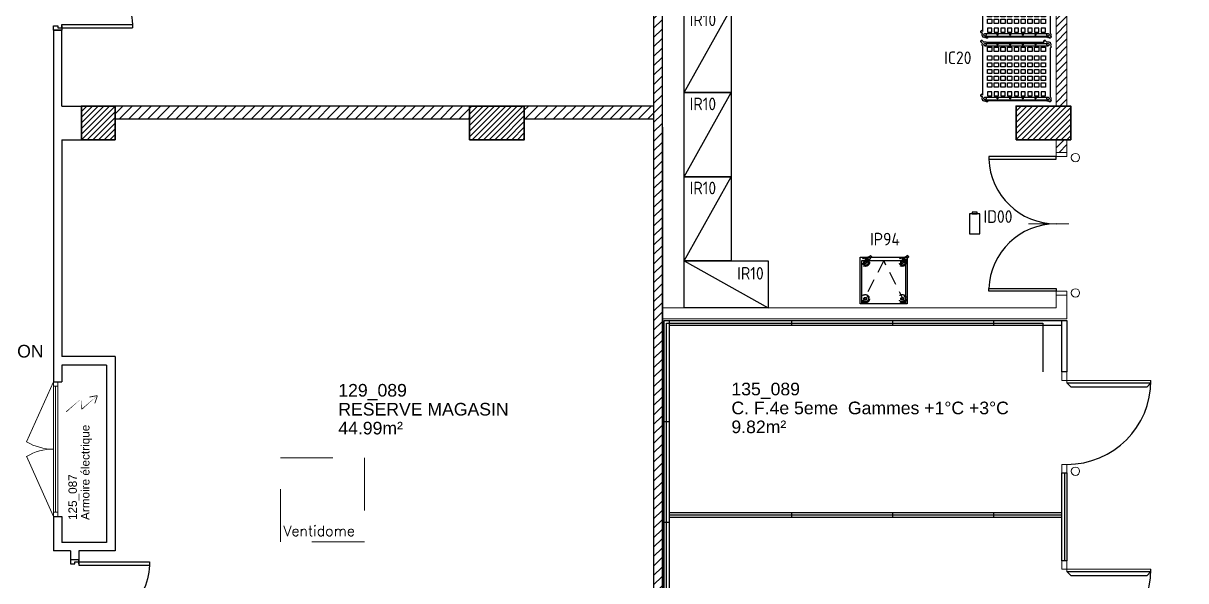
# Model space of a CAD drawing. Header units: metres. Extents: x -8 to 247, y -4 to 148.
# Drawn here: x 124.46 to 138.28, y 87.1 to 93.73 of the extents above; entities that cross this region are included whole.
import ezdxf
from ezdxf.enums import TextEntityAlignment as Align

# ---------------------------------------------------------------- set-up
doc = ezdxf.new("R2010")
doc.units = ezdxf.units.M
doc.header["$LTSCALE"] = 5
for name, pattern in [('CACHE', [9.525, 6.35, -3.175]), ('CACHÉ', [0.25, 0.125, -0.125]), ('CONTINU', [0]), ('FANTÔME', [2.5, 1.25, -0.25, 0.25, -0.25, 0.25, -0.25])]:
    doc.linetypes.add(name, pattern=pattern)
doc.layers.get('0').update_dxf_attribs({"lineweight": 0})
for name, color, linetype, lineweight in [('-REP-MATERIEL', 7, 'Continuous', 0), ('006 porte à batteuse', 7, 'Continuous', 0), ('008 skydôme', 4, 'Continuous', 0), ('00_tx_rep_local', 7, 'Continuous', 5), ('_AC2R-PRO-MACONNERIE-130 mm', 7, 'Continuous', 18), ('A_MURS_STRU', 7, 'Continuous', 35), ('RDC', 7, 'Continuous', 0)]:
    doc.layers.add(name, color=color, linetype=linetype, lineweight=lineweight)
for name, color, linetype in [('001 tx _rep_local', 7, 'Continuous'), ('A_AGENC', 192, 'Continuous'), ('A_Etiqu_Gaine', 7, 'Continuous'), ('A_Etiqu_Gaine_ancien', 7, 'Continuous'), ('A_Etiqu_Gaine_code', 7, 'Continuous'), ('A_Etiqu_Local', 7, 'Continuous'), ('A_HACH_CLOIS', 7, 'CONTINU'), ('A_MUR_CLOI', 7, 'Continuous'), ('A_PORT', 7, 'Continuous')]:
    doc.layers.add(name, color=color, linetype=linetype)
doc.styles.add('Attribut', font='arial.ttf')
doc.styles.add('MATERIEL', font='isocp.shx', dxfattribs={"height": 15})
doc.styles.add('ROMANS', font='ROMANS')
doc.linetypes.add('ISOLATION', pattern='A,0.0001,-0.1,[134,ltypeshp.shx,S=0.1,R=0,X=-0.1,Y=0],-0.2,[134,ltypeshp.shx,S=0.1,R=180,X=0.1,Y=0],-0.1', length=0.4001)

# ---------------------------------------------------------------- blocks, each defined once
blk = doc.blocks.new('A_Etiqu_Local')
at = {"style": 'Attribut', "flags": 1}
for tag, p in [('CODE_HOPITAL', (-0.446, 1.632)), ('CODE_SITE', (-0.446, 1.407)), ('CODE_BATIMENT', (-0.446, 1.182)), ('CODE_SECTEUR', (-0.446, 0.957)), ('CODE_ETAGE', (-0.446, 0.732)), ('NOM_NORMALISE', (-0.446, -0.843)), ('SECTEUR_ACTIVITE', (-0.446, -1.068)), ('SOUS_SECTEUR_ACTIVITE', (-0.446, -1.293)), ('VOLUME', (-0.446, -1.518)), ('SERVICE', (-0.446, -1.743)), ('CODE_UG', (-0.446, -1.968)), ('CODE_UA', (-0.446, -2.193)), ('CODE_POLE', (-0.446, -2.418)), ('OCCUPANT_EXTERNE', (-0.446, -2.643)), ('DISPONIBILITE', (-0.446, -2.868)), ('ACCES_HANDICAPES', (-0.446, -3.093)), ('NATURE_SOL', (-0.446, -3.318)), ('RISQUE_LABORATOIRE', (-0.446, -3.543)), ('AMIANTE', (-0.446, -3.768))]:
    blk.add_attdef(tag, p, '', height=0.15, dxfattribs=at)
at = {"layer": 'A_Etiqu_Local', "style": 'Attribut'}
for tag, p in [('CODE_PIECE', (-0.446, 0.282)), ('NOM_USAGE', (-0.446, 0.057)), ('SURFACE', (-0.446, -0.168))]:
    blk.add_attdef(tag, p, '', height=0.15, dxfattribs=at)
blk = doc.blocks.new('A_Etiqu_Gaine')
at = {"style": 'Attribut', "flags": 1}
for tag, p in [('CODE_HOPITAL', (-0.432, 0.865)), ('CODE_SITE', (-0.432, 0.715)), ('CODE_BATIMENT', (-0.432, 0.565)), ('CODE_SECTEUR', (-0.432, 0.415)), ('CODE_ETAGE', (-0.432, 0.265)), ('NOM_NORMALISE', (-0.432, -0.335)), ('SECTEUR_ACTIVITE', (-0.432, -0.485)), ('SOUS_SECTEUR_ACTIVITE', (-0.432, -0.635)), ('SURFACE', (-0.432, -0.785)), ('CODE_UG', (-0.432, -0.935)), ('CODE_POLE', (-0.432, -1.085)), ('AMIANTE', (-0.432, -1.235))]:
    blk.add_attdef(tag, p, '', height=0.1, dxfattribs=at)
at = {"layer": 'A_Etiqu_Gaine', "style": 'Attribut'}
blk.add_attdef('NOM_USAGE', (-0.432, -0.185), '', height=0.1, dxfattribs=at)
at = {"layer": 'A_Etiqu_Gaine_ancien', "style": 'Attribut'}
blk.add_attdef('CODE_PIECE_ANCIEN', (-0.432, 0.115), '', height=0.1, dxfattribs=at)
at = {"layer": 'A_Etiqu_Gaine_code', "style": 'Attribut'}
blk.add_attdef('CODE_PIECE', (-0.432, -0.035), '', height=0.1, dxfattribs=at)
blk = doc.blocks.new('Porte 160')
at = {"layer": 'A_MUR_CLOI', "color": 7}
for p, q in [((0.1, 1.69), (0.94, 1.69)), ((0.1, 0.04), (0.94, 0.04))]:
    blk.add_line(p, q, dxfattribs=at)
for points in [[(0.1, 1.665), (0.1, 1.715), (0, 1.715), (0, 1.665), (0.05, 1.665), (0.05, 1.69), (0.1, 1.69), (0.1, 1.65), (0.94, 1.65)], [(0.1, 0.065), (0.1, 0.015), (0, 0.015), (0, 0.065), (0.05, 0.065), (0.05, 0.04), (0.1, 0.04), (0.1, 0.08), (0.94, 0.08)]]:
    blk.add_lwpolyline(points, dxfattribs=at)
for centre, start, end in [((0.113, 1.692), 269.121, 359.8467), ((0.113, 0.038), 0.1533, 90.879)]:
    blk.add_arc(centre, 0.827, start, end, dxfattribs=at)
blk = doc.blocks.new('A$C59EC7A14')
blk.add_lwpolyline([(0, 0.56), (1, 0.56), (1, 0), (0, 0), (0, 0.56), (1, 0)])
blk = doc.blocks.new('CHARIOT-ROLL-70X80')
for p, q in [((0, 1.5), (-75, 1.5)), ((0, -1.5), (-75, -1.5)), ((4.5, -4.8), (4.8, -4.5)), ((0, -62.5), (-75, -62.5)), ((0, -65.5), (-75, -65.5)), ((-70.5, -68.8), (-70.2, -68.5)), ((4.5, -68.8), (4.8, -68.5))]:
    blk.add_line(p, q)
at = {"flags": 128}
blk.add_lwpolyline([(-70.4, -67), (-70.2, -67.2, -0.414214), (-70.2, -68.5), (-70.5, -68.8, -0.414214), (-71.8, -68.8), (-73.5, -67.1, -0.254678), (-76.8, -67), (-77.5, -67), (-77.5, -66.4, -0.318014), (-78.1, -62.5), (-79.1, -61.5), (-77.5, -59.9), (-77.5, -2.4, -0.318014), (-78.1, 1.5), (-79.1, 2.5), (-77.5, 4.1), (-76.5, 3.1, -0.254678), (-73.2, 3), (-3.6, 3), (-2.5, 4.1), (-1.5, 3.1, -0.254678), (1.8, 3), (2.5, 3), (2.5, 2.4, -0.318014), (3.1, -1.5), (4.8, -3.2, -0.414214), (4.8, -4.5), (4.5, -4.8, -0.414214), (3.2, -4.8), (2.5, -4.1), (2.5, -61.6, -0.318014), (3.1, -65.5), (4.8, -67.2, -0.414214), (4.8, -68.5), (4.5, -68.8, -0.414214), (3.2, -68.8), (1.5, -67.1, -0.254678), (-1.8, -67)], format="xyb", close=True, dxfattribs=at)
for points in [[(-76.5, 3.1), (-77.5, 4.1), (-79.1, 2.5), (-78.1, 1.5)], [(-1.5, 3.1), (-2.5, 4.1), (-3.6, 3)], [(3.2, -4.8), (2.5, -4.1)], [(4.8, -3.2), (3.1, -1.5)], [(-77.5, -59.9), (-79.1, -61.5), (-78.1, -62.5)], [(-71.8, -68.8), (-73.5, -67.1)], [(-70.2, -67.2), (-70.4, -67)], [(3.2, -68.8), (1.5, -67.1)], [(4.8, -67.2), (3.1, -65.5)]]:
    blk.add_lwpolyline(points)
for points in [[(-67, -3), (-72, -3), (-72, -8), (-67, -8)], [(-67, -18.5), (-72, -18.5), (-72, -13.5), (-67, -13.5)], [(-59, -3), (-64, -3), (-64, -8), (-59, -8)], [(-59, -18.5), (-64, -18.5), (-64, -13.5), (-59, -13.5)], [(-51, -3), (-56, -3), (-56, -8), (-51, -8)], [(-51, -18.5), (-56, -18.5), (-56, -13.5), (-51, -13.5)], [(-43, -3), (-48, -3), (-48, -8), (-43, -8)], [(-43, -18.5), (-48, -18.5), (-48, -13.5), (-43, -13.5)], [(-35, -3), (-40, -3), (-40, -8), (-35, -8)], [(-35, -18.5), (-40, -18.5), (-40, -13.5), (-35, -13.5)], [(-27, -3), (-32, -3), (-32, -8), (-27, -8)], [(-27, -18.5), (-32, -18.5), (-32, -13.5), (-27, -13.5)], [(-19, -3), (-24, -3), (-24, -8), (-19, -8)], [(-19, -18.5), (-24, -18.5), (-24, -13.5), (-19, -13.5)], [(-11, -3), (-16, -3), (-16, -8), (-11, -8)], [(-11, -18.5), (-16, -18.5), (-16, -13.5), (-11, -13.5)], [(-3, -3), (-8, -3), (-8, -8), (-3, -8)], [(-3, -18.5), (-8, -18.5), (-8, -13.5), (-3, -13.5)], [(-67, -26.5), (-72, -26.5), (-72, -21.5), (-67, -21.5)], [(-59, -26.5), (-64, -26.5), (-64, -21.5), (-59, -21.5)], [(-51, -26.5), (-56, -26.5), (-56, -21.5), (-51, -21.5)], [(-43, -26.5), (-48, -26.5), (-48, -21.5), (-43, -21.5)], [(-35, -26.5), (-40, -26.5), (-40, -21.5), (-35, -21.5)], [(-27, -26.5), (-32, -26.5), (-32, -21.5), (-27, -21.5)], [(-19, -26.5), (-24, -26.5), (-24, -21.5), (-19, -21.5)], [(-11, -26.5), (-16, -26.5), (-16, -21.5), (-11, -21.5)], [(-3, -26.5), (-8, -26.5), (-8, -21.5), (-3, -21.5)], [(-67, -34.5), (-72, -34.5), (-72, -29.5), (-67, -29.5)], [(-67, -42.5), (-72, -42.5), (-72, -37.5), (-67, -37.5)], [(-59, -34.5), (-64, -34.5), (-64, -29.5), (-59, -29.5)], [(-59, -42.5), (-64, -42.5), (-64, -37.5), (-59, -37.5)], [(-51, -34.5), (-56, -34.5), (-56, -29.5), (-51, -29.5)], [(-51, -42.5), (-56, -42.5), (-56, -37.5), (-51, -37.5)], [(-43, -34.5), (-48, -34.5), (-48, -29.5), (-43, -29.5)], [(-43, -42.5), (-48, -42.5), (-48, -37.5), (-43, -37.5)], [(-35, -34.5), (-40, -34.5), (-40, -29.5), (-35, -29.5)], [(-35, -42.5), (-40, -42.5), (-40, -37.5), (-35, -37.5)], [(-27, -34.5), (-32, -34.5), (-32, -29.5), (-27, -29.5)], [(-27, -42.5), (-32, -42.5), (-32, -37.5), (-27, -37.5)], [(-19, -34.5), (-24, -34.5), (-24, -29.5), (-19, -29.5)], [(-19, -42.5), (-24, -42.5), (-24, -37.5), (-19, -37.5)], [(-11, -34.5), (-16, -34.5), (-16, -29.5), (-11, -29.5)], [(-11, -42.5), (-16, -42.5), (-16, -37.5), (-11, -37.5)], [(-3, -34.5), (-8, -34.5), (-8, -29.5), (-3, -29.5)], [(-3, -42.5), (-8, -42.5), (-8, -37.5), (-3, -37.5)], [(-67, -50.5), (-72, -50.5), (-72, -45.5), (-67, -45.5)], [(-59, -50.5), (-64, -50.5), (-64, -45.5), (-59, -45.5)], [(-51, -50.5), (-56, -50.5), (-56, -45.5), (-51, -45.5)], [(-43, -50.5), (-48, -50.5), (-48, -45.5), (-43, -45.5)], [(-35, -50.5), (-40, -50.5), (-40, -45.5), (-35, -45.5)], [(-27, -50.5), (-32, -50.5), (-32, -45.5), (-27, -45.5)], [(-19, -50.5), (-24, -50.5), (-24, -45.5), (-19, -45.5)], [(-11, -50.5), (-16, -50.5), (-16, -45.5), (-11, -45.5)], [(-3, -50.5), (-8, -50.5), (-8, -45.5), (-3, -45.5)], [(-67, -61), (-72, -61), (-72, -56), (-67, -56)], [(-59, -61), (-64, -61), (-64, -56), (-59, -56)], [(-51, -61), (-56, -61), (-56, -56), (-51, -56)], [(-43, -61), (-48, -61), (-48, -56), (-43, -56)], [(-35, -61), (-40, -61), (-40, -56), (-35, -56)], [(-27, -61), (-32, -61), (-32, -56), (-27, -56)], [(-19, -61), (-24, -61), (-24, -56), (-19, -56)], [(-11, -61), (-16, -61), (-16, -56), (-11, -56)], [(-3, -61), (-8, -61), (-8, -56), (-3, -56)]]:
    blk.add_lwpolyline(points, close=True, dxfattribs=at)
for centre, radius in [((-75, 0), 1.5), ((-60, 0), 0.5), ((-45, 0), 0.5), ((-30, 0), 0.5), ((-15, 0), 0.5), ((0, 0), 1.5), ((-75, -64), 1.5), ((-60, -64), 0.5), ((-45, -64), 0.5), ((-30, -64), 0.5), ((-15, -64), 0.5), ((0, -64), 1.5)]:
    blk.add_circle(centre, radius)
for centre, start, end in [((3.8, -4.1), 225, 315), ((4.1, -3.8), 315, 45), ((-71.2, -68.1), 225, 315), ((-70.9, -67.8), 315, 45), ((3.8, -68.1), 225, 315), ((4.1, -67.8), 315, 45)]:
    blk.add_arc(centre, 0.9, start, end)
blk = doc.blocks.new('DESTRUCTEUR-INSECTES')
for points in [[(0, 0), (0, -12), (24, -12), (24, 0), (0, 0)], [(24, -3), (24, -9), (26, -9), (26, -3), (24, -3)]]:
    blk.add_lwpolyline(points)
blk = doc.blocks.new('CHARIOT-PUPITRE-55X56')
for p, q in [((-48.2, -4.8), (-50.7, -4.8)), ((-50.7, -4.8), (-50.7, -7.3)), ((-50.7, -7.3), (-48.2, -7.3)), ((-48.2, -7.3), (-48.2, -4.8)), ((-7, -7.4), (-7, -4.9)), ((-7, -4.9), (-4.5, -4.9)), ((-4.5, -7.4), (-7, -7.4)), ((-4.4, -7.4), (-6.9, -7.3)), ((-5.1, -9.3), (-5.1, -7.5)), ((-4.5, -4.9), (-4.5, -7.4)), ((-50.7, -48.7), (-48.2, -48.7)), ((-50.7, -51.2), (-50.7, -48.7)), ((-48.2, -51.2), (-50.7, -51.2)), ((-48.2, -48.7), (-48.2, -51.2)), ((-7, -51.3), (-7, -48.8)), ((-7, -48.8), (-4.5, -48.8)), ((-4.5, -51.3), (-7, -51.3)), ((-4.4, -51.3), (-6.9, -51.2)), ((-5.1, -53.2), (-5.1, -51.3)), ((-4.5, -48.8), (-4.5, -51.3))]:
    blk.add_line(p, q)
at = {"linetype": 'FANTÔME'}
for p, q in [((-6.7, -3.2), (-8.5, -4.9)), ((-8.5, -4.9), (0.3, -13.8)), ((2.1, -12.1), (-6.7, -3.2)), ((0.3, -13.8), (-3.2, -10.3)), ((-1.6, -7.3), (-2.2, -6.6)), ((-0.9, -8.1), (-1.6, -7.3)), ((-1.5, -8.5), (2.1, -12.1)), ((2.1, -12.1), (0.3, -13.8)), ((0.3, -13.8), (2.1, -12.1)), ((-6.7, -47.1), (-8.5, -48.8)), ((-8.5, -48.8), (0.3, -57.7)), ((2.1, -56), (-6.7, -47.1)), ((0.3, -57.7), (-3.2, -54.2)), ((-1.6, -51.2), (-2.2, -50.5)), ((-0.9, -52), (-1.6, -51.2)), ((-1.5, -52.3), (2.1, -56)), ((2.1, -56), (0.3, -57.7)), ((0.3, -57.7), (2.1, -56))]:
    blk.add_line(p, q, dxfattribs=at)
for points in [[(-55.5, -56), (-55.5, 0), (0, 0), (0, -56)], [(-55.5, -54), (-55.5, -2), (-4, -2), (-4, -54)]]:
    blk.add_lwpolyline(points, close=True)
at = {"linetype": 'CACHE', "ltscale": 0.5}
blk.add_lwpolyline([(-55.5, -54), (-4, -28), (-55.5, -2)], dxfattribs=at)
at = {"linetype": 'FANTÔME'}
for points in [[(-49.5, -4.8, 1), (-49.5, -7.4, 1)], [(-5.1, -6.9, -1), (-6.9, -5.1, -1)], [(-3.6, -10.7), (-3.9, -10.4, -0.013109), (-4.4, -10), (-5.1, -9.4, 1.025811)], [(-1, -8.1), (-1.2, -7.8, 0.013109), (-1.7, -7.3), (-2.2, -6.6, -1.025811)], [(-49.5, -51.2, -1), (-49.5, -48.6, -1)], [(-5.1, -50.8, -1), (-6.9, -48.9, -1)], [(-3.6, -54.6), (-3.9, -54.3, -0.013109), (-4.4, -53.9), (-5.1, -53.3, 1.025811)], [(-1, -51.9), (-1.2, -51.6, 0.013109), (-1.7, -51.1), (-2.2, -50.5, -1.025811)]]:
    blk.add_lwpolyline(points, format="xyb", close=True, dxfattribs=at)
for centre, radius in [((-49.5, -6), 5), ((-49.5, -6), 3.75), ((-49.5, -6), 1.65), ((-49.5, -6.1), 1.33), ((-5.9, -6.1), 5), ((-5.9, -6.1), 3.75), ((-5.9, -6.1), 1.65), ((-6, -6), 1.33), ((-49.5, -50), 5), ((-49.5, -50), 3.75), ((-49.5, -50), 1.65), ((-49.5, -49.9), 1.33), ((-5.9, -49.9), 5), ((-5.9, -49.9), 3.75), ((-5.9, -49.9), 1.65), ((-6, -49.9), 1.33)]:
    blk.add_circle(centre, radius, dxfattribs=at)
for centre, radius, start, end in [((4.5, -0.8), 12.9, 205.444, 244.0568), ((-4.4, -10.1), 0.971, 136.4352, 320.5554), ((-11, -16.1), 12.9, 25.0434, 63.6562), ((-5.9, -6.1), 5, 302.87, 314.55), ((-5.9, -6.1), 5, 314.55, 331.8607), ((-1.6, -7.3), 0.971, 308.5448, 132.665), ((4.5, -44.7), 12.9, 205.444, 244.0568), ((-4.4, -54), 0.971, 136.4352, 320.5554), ((-11, -60), 12.9, 25.0434, 63.6562), ((-5.9, -50), 5, 302.87, 314.55), ((-5.9, -50), 5, 314.55, 331.8607), ((-1.6, -51.2), 0.971, 308.5448, 132.665)]:
    blk.add_arc(centre, radius, start, end, dxfattribs=at)

msp = doc.modelspace()

# ---------------------------------------------------------------- hatches: boundary and pattern name
at = {"layer": '_AC2R-PRO-MACONNERIE-130 mm'}
h = msp.add_hatch(dxfattribs=at)
h.set_pattern_fill('ANSI31', color=8, scale=0.02, style=0)
h.set_pattern_definition([(45, (-118.550106, -211.35183), (-0.044901281, 0.044901281), [])])
h.paths.add_polyline_path([(136.741, 92.749), (136.871, 92.749), (136.871, 94.209), (137.021, 94.209), (137.021, 94.339), (136.871, 94.339), (136.871, 99.949), (136.741, 99.949)])
h.paths.add_polyline_path([(136.871, 92.349), (136.741, 92.349), (136.741, 92.199), (136.871, 92.199)])
at = {"layer": 'A_HACH_CLOIS'}
h = msp.add_hatch(dxfattribs=at)
h.set_pattern_fill('ANSI31', color=8, scale=0.025, style=0)
h.paths.add_polyline_path([(131.955, 99.949), (132.055, 99.949), (132.055, 83.044), (131.955, 83.044)])
h = msp.add_hatch(dxfattribs=at)
h.set_pattern_fill('ANSI31', color=8, scale=0.025, style=0)
h.paths.add_polyline_path([(125.548, 92.749), (129.766, 92.749), (129.766, 92.599), (125.548, 92.599)])
h.paths.add_polyline_path([(130.416, 92.598), (131.955, 92.598), (131.955, 92.749), (130.416, 92.749)])
at = {"layer": 'A_MUR_CLOI'}
h = msp.add_hatch(dxfattribs=at)
h.set_pattern_fill('ANSI31', color=8, scale=0.015, style=0)
h.paths.add_polyline_path([(178.316, 113.499), (178.316, 113.999), (178.666, 113.999), (178.666, 113.499)])
h.paths.add_polyline_path([(174.316, 113.499), (174.316, 113.999), (174.666, 113.999), (174.666, 113.499)])
h.paths.add_polyline_path([(159.466, 114.024), (159.466, 114.674), (160.116, 114.674), (160.116, 114.024)])
h.paths.add_polyline_path([(159.541, 106.824), (159.541, 107.474), (160.041, 107.474), (160.041, 106.824)])
h.paths.add_polyline_path([(166.141, 106.849), (166.141, 107.449), (166.941, 107.449), (166.941, 106.849)])
h.paths.add_polyline_path([(173.391, 106.824), (173.391, 107.474), (174.291, 107.474), (174.291, 106.824)])
h.paths.add_polyline_path([(174.316, 106.824), (174.316, 107.474), (174.666, 107.474), (174.666, 106.824)])
h.paths.add_polyline_path([(178.316, 106.824), (178.316, 107.474), (178.666, 107.474), (178.666, 106.824)])
h.paths.add_polyline_path([(166.141, 99.649), (166.141, 100.249), (166.941, 100.249), (166.941, 99.649)])
h.paths.add_polyline_path([(159.241, 99.649), (159.241, 100.249), (160.041, 100.249), (160.041, 99.649)])
h.paths.add_polyline_path([(152.116, 99.649), (152.116, 100.249), (153.066, 100.249), (153.066, 99.649)])
h.paths.add_polyline_path([(151.716, 99.649), (151.716, 100.249), (152.066, 100.249), (152.066, 99.649)])
h.paths.add_polyline_path([(115.366, 92.349), (115.366, 92.749), (116.016, 92.749), (116.016, 92.349)])
h.paths.add_polyline_path([(120.716, 92.349), (120.066, 92.349), (120.066, 92.749), (120.716, 92.749)])
edge = h.paths.add_edge_path()
edge.add_line((116.016, 92.349), (115.366, 92.349))
h = msp.add_hatch(dxfattribs=at)
h.set_pattern_fill('ANSI31', color=8, scale=0.015, style=0)
h.paths.add_polyline_path([(125.548, 92.749), (125.148, 92.749), (125.148, 92.349), (125.548, 92.349)])
h.paths.add_polyline_path([(129.767, 92.749), (130.416, 92.749), (130.416, 92.349), (129.767, 92.349)])
h = msp.add_hatch(dxfattribs=at)
h.set_pattern_fill('ANSI31', color=8, scale=0.015, style=0)
h.paths.add_polyline_path([(136.266, 92.349), (136.266, 92.749), (136.916, 92.749), (136.916, 92.349)])
h.paths.add_polyline_path([(140.666, 92.349), (140.666, 92.749), (141.316, 92.749), (141.316, 92.349)])

# ---------------------------------------------------------------- linework, layer by layer
at = {"color": 8}
msp.add_line((136.414, 91.349), (136.895, 91.349), dxfattribs=at)
at = {"color": 8, "linetype": 'Continuous', "flags": 128}
for points in [[(136.871, 92.149), (136.741, 92.149), (136.741, 92.199), (136.871, 92.199), (136.871, 92.149)], [(136.871, 90.549), (136.741, 90.549), (136.741, 90.499), (136.871, 90.499), (136.871, 90.549)], [(137.871, 89.487), (136.811, 89.487), (136.811, 89.587), (136.871, 89.587)], [(137.871, 89.487), (137.871, 89.457), (136.871, 89.457), (136.871, 89.587)], [(136.871, 88.387), (136.811, 88.387), (136.811, 88.487), (136.871, 88.487), (136.871, 88.387)], [(137.871, 87.242), (136.811, 87.242), (136.811, 87.342), (136.871, 87.342)], [(137.871, 87.242), (137.871, 87.212), (136.871, 87.212), (136.871, 87.342)]]:
    msp.add_lwpolyline(points, dxfattribs=at)
at = {"layer": '006 porte à batteuse', "color": 8, "linetype": 'Continuous'}
for p, q in [((124.816, 89.469), (124.496, 88.755)), ((124.816, 87.869), (124.816, 89.469)), ((124.866, 87.869), (124.866, 89.469)), ((124.866, 89.419), (124.816, 89.419)), ((124.841, 89.419), (124.841, 87.919)), ((124.816, 87.869), (124.496, 88.584)), ((124.866, 87.919), (124.816, 87.919))]:
    msp.add_line(p, q, dxfattribs=at)
for points in [[(124.966, 89.112, 0.01, 0, 0), (125.152, 89.274, 0, 0, 0)], [(125.152, 89.143, 0.01, 0, 0), (125.338, 89.306, 0, 0, 0)], [(125.152, 89.274, 0, 0.01, 0), (125.152, 89.143, 0, 0, 0)]]:
    msp.add_lwpolyline(points, format="xyseb", dxfattribs=at)
at = {"layer": '006 porte à batteuse', "color": 8, "linetype": 'Continuous', "const_width": 0.01}
for points in [[(125.338, 89.306), (125.242, 89.288)], [(125.338, 89.306), (125.308, 89.213)]]:
    msp.add_lwpolyline(points, dxfattribs=at)
at = {"layer": '006 porte à batteuse', "color": 8, "linetype": 'Continuous'}
for centre, start, end in [((124.816, 89.309), 240, 270), ((124.816, 88.029), 90, 120)]:
    msp.add_arc(centre, 0.64, start, end, dxfattribs=at)
at = {"layer": '008 skydôme', "color": 8, "linetype": 'CACHÉ'}
msp.add_lwpolyline([(127.515, 87.566), (127.515, 88.566), (128.515, 88.566), (128.515, 87.566)], close=True, dxfattribs=at)
at = {"layer": '_AC2R-PRO-MACONNERIE-130 mm', "color": 8}
for p, q in [((136.741, 99.949), (136.741, 92.749)), ((136.871, 94.209), (136.871, 92.749))]:
    msp.add_line(p, q, dxfattribs=at)
for points in [[(136.871, 92.349), (136.871, 92.199), (136.741, 92.199), (136.741, 92.349)], [(132.059, 90.219), (136.871, 90.219), (136.871, 90.499), (136.741, 90.499), (136.741, 90.349), (132.059, 90.349)]]:
    msp.add_lwpolyline(points, dxfattribs=at)
at = {"layer": 'A_AGENC', "color": 8, "linetype": 'Continuous'}
for p, q in [((124.816, 89.469), (124.866, 89.469)), ((124.816, 87.869), (124.866, 87.869))]:
    msp.add_line(p, q, dxfattribs=at)
at = {"layer": 'A_HACH_CLOIS', "color": 8}
msp.add_lwpolyline([(129.767, 92.749), (130.416, 92.749), (130.416, 92.349), (129.767, 92.349)], close=True, dxfattribs=at)
at = {"layer": 'A_MUR_CLOI', "color": 8}
for p, q in [((131.955, 99.949), (131.955, 81.639)), ((132.055, 99.949), (132.055, 85.513)), ((124.816, 93.654), (124.916, 93.654)), ((124.816, 93.654), (124.816, 89.469)), ((124.916, 92.749), (124.916, 93.654)), ((124.916, 92.749), (125.148, 92.749)), ((125.148, 92.749), (125.148, 92.349)), ((131.955, 92.749), (130.416, 92.749)), ((124.916, 92.349), (125.148, 92.349)), ((124.916, 92.349), (124.916, 89.769)), ((132.079, 82.999), (132.079, 90.199)), ((132.139, 90.199), (132.139, 82.999)), ((136.811, 90.139), (132.139, 90.139)), ((125.548, 89.769), (124.916, 89.769)), ((125.548, 89.769), (125.548, 87.459)), ((124.916, 89.669), (124.916, 89.469)), ((125.448, 89.669), (124.916, 89.669)), ((125.448, 89.669), (125.448, 87.559)), ((124.816, 89.469), (124.916, 89.469)), ((124.816, 87.869), (124.816, 87.459)), ((124.816, 87.869), (124.916, 87.869)), ((124.916, 87.869), (124.916, 87.559)), ((132.139, 87.914), (136.811, 87.914)), ((136.811, 87.854), (132.139, 87.854)), ((125.448, 87.559), (124.916, 87.559)), ((125.019, 87.459), (124.816, 87.459)), ((125.019, 87.459), (125.019, 87.304)), ((125.548, 87.459), (125.119, 87.459)), ((125.119, 87.459), (125.119, 87.289))]:
    msp.add_line(p, q, dxfattribs=at)
for points in [[(125.548, 92.749), (125.548, 92.599), (129.766, 92.599), (129.766, 92.749)], [(136.811, 87.342), (136.811, 88.387), (136.871, 88.387), (136.871, 87.342)]]:
    msp.add_lwpolyline(points, close=True, dxfattribs=at)
for points in [[(131.955, 92.749), (130.416, 92.749), (130.416, 92.599), (131.955, 92.599)], [(132.079, 90.199), (136.871, 90.199)], [(133.596, 90.199), (133.596, 90.139)], [(134.796, 90.199), (134.796, 90.139)], [(135.996, 90.199), (135.996, 90.139)], [(136.871, 90.199), (136.871, 89.587), (136.811, 89.587), (136.811, 90.199)], [(132.079, 88.999), (132.139, 88.999)], [(133.596, 87.914), (133.596, 87.854)], [(134.796, 87.914), (134.796, 87.854)], [(135.996, 87.914), (135.996, 87.854)], [(132.079, 87.799), (132.139, 87.799)]]:
    msp.add_lwpolyline(points, dxfattribs=at)
at = {"layer": 'A_MUR_CLOI', "color": 8, "linetype": 'ISOLATION', "ltscale": 0.01}
for points in [[(136.841, 82.039), (136.838, 81.549), (132.108, 81.549), (132.108, 90.169), (136.583, 90.169), (136.583, 89.587)], [(136.841, 88.387), (136.841, 87.342)], [(136.811, 87.884), (132.139, 87.884)]]:
    msp.add_lwpolyline(points, dxfattribs=at)
at = {"layer": 'A_MURS_STRU', "color": 8, "linetype": 'Continuous'}
for p, q in [((136.916, 92.749), (136.916, 92.349)), ((132.059, 92.499), (132.059, 81.499)), ((136.266, 92.499), (136.266, 92.349)), ((132.059, 92.349), (132.059, 83.399))]:
    msp.add_line(p, q, dxfattribs=at)
at = {"layer": 'A_MURS_STRU', "color": 8}
msp.add_lwpolyline([(125.548, 92.749), (125.148, 92.749), (125.148, 92.349), (125.548, 92.349)], close=True, dxfattribs=at)
at = {"layer": 'A_MURS_STRU', "color": 8, "linetype": 'Continuous'}
for points in [[(129.766, 92.349), (129.766, 92.749), (130.416, 92.749), (130.416, 92.349)], [(136.266, 92.349), (136.266, 92.749), (136.916, 92.749), (136.916, 92.349)]]:
    msp.add_lwpolyline(points, close=True, dxfattribs=at)
at = {"layer": 'A_PORT', "color": 8, "linetype": 'Continuous', "flags": 128}
for points in [[(136.741, 92.149), (135.941, 92.149), (135.941, 92.119), (136.741, 92.119), (136.741, 92.149)], [(136.741, 90.549), (135.941, 90.549), (135.941, 90.579), (136.741, 90.579), (136.741, 90.549)], [(136.871, 89.457), (137.871, 89.457), (137.821, 89.407), (136.921, 89.407), (136.871, 89.457)], [(136.871, 87.212), (137.871, 87.212), (137.821, 87.162), (136.921, 87.162), (136.871, 87.212)]]:
    msp.add_lwpolyline(points, dxfattribs=at)
at = {"layer": 'A_PORT', "color": 8, "linetype": 'Continuous'}
for centre, radius, start, end in [((136.741, 92.149), 0.8, 182.1491, 270), ((136.741, 90.549), 0.8, 90, 177.8509), ((136.871, 89.487), 1, 270, 0), ((136.871, 87.242), 1, 270, 0)]:
    msp.add_arc(centre, radius, start, end, dxfattribs=at)
at = {"layer": 'RDC', "color": 8, "ltscale": 100}
for centre in [(136.972, 92.137), (136.972, 90.527), (136.972, 88.406)]:
    msp.add_circle(centre, 0.05, dxfattribs=at)

# ---------------------------------------------------------------- block references
at = {"layer": '001 tx _rep_local', "color": 8}
ref = msp.add_blockref('CHARIOT-ROLL-70X80', (135.896, 93.597), dxfattribs=dict(at, xscale=0.01, yscale=0.01, zscale=0.01, rotation=180))
ref.add_attrib('REP', 'IC20', dxfattribs={"layer": '-REP-MATERIEL', "height": 0.15, "style": 'MATERIEL'}).set_placement((135.573, 94.006), align=Align.CENTER)
ref = msp.add_blockref('A$C59EC7A14', (132.876, 92.909), dxfattribs=dict(at, rotation=90))
ref.add_attrib('REP', 'IR10', dxfattribs={"layer": '-REP-MATERIEL', "height": 0.15, "style": 'MATERIEL'}).set_placement((132.541, 93.7), align=Align.CENTER)
ref = msp.add_blockref('CHARIOT-ROLL-70X80', (135.896, 92.84), dxfattribs=dict(at, xscale=0.01, yscale=0.01, zscale=0.01, rotation=180))
ref.add_attrib('REP', 'IC20', dxfattribs={"layer": '-REP-MATERIEL', "height": 0.15, "style": 'MATERIEL'}).set_placement((135.573, 93.249), align=Align.CENTER)
ref = msp.add_blockref('A$C59EC7A14', (132.876, 91.909), dxfattribs=dict(at, rotation=90))
ref.add_attrib('REP', 'IR10', dxfattribs={"layer": '-REP-MATERIEL', "height": 0.15, "style": 'MATERIEL'}).set_placement((132.541, 92.7), align=Align.CENTER)
ref = msp.add_blockref('A$C59EC7A14', (132.876, 90.909), dxfattribs=dict(at, rotation=90))
ref.add_attrib('REP', 'IR10', dxfattribs={"layer": '-REP-MATERIEL', "height": 0.15, "style": 'MATERIEL'}).set_placement((132.541, 91.7), align=Align.CENTER)
ref = msp.add_blockref('DESTRUCTEUR-INSECTES', (135.713, 91.229), dxfattribs=dict(at, xscale=0.01, yscale=0.01, zscale=0.01, rotation=90))
ref.add_attrib('REP', 'ID00', dxfattribs={"layer": '-REP-MATERIEL', "height": 0.15, "style": 'MATERIEL'}).set_placement((136.051, 91.36), align=Align.CENTER)
ref = msp.add_blockref('CHARIOT-PUPITRE-55X56', (134.412, 90.952), dxfattribs=dict(at, xscale=0.01, yscale=0.01, zscale=0.01, rotation=90))
ref.add_attrib('REP', 'IP94', dxfattribs={"layer": '-REP-MATERIEL', "height": 0.15, "style": 'MATERIEL'}).set_placement((134.707, 91.092), align=Align.CENTER)
ref = msp.add_blockref('A$C59EC7A14', (132.316, 90.349), dxfattribs=at)
ref.add_attrib('REP', 'IR10', dxfattribs={"layer": '-REP-MATERIEL', "height": 0.15, "style": 'MATERIEL'}).set_placement((133.107, 90.685), align=Align.CENTER)
at = {"layer": 'A_Etiqu_Gaine', "color": 8, "rotation": 90}
msp.add_blockref('A_Etiqu_Gaine', (125.059, 88.258), dxfattribs=at).add_auto_attribs({'CODE_PIECE': '125_087', 'NOM_USAGE': 'Armoire électrique'})
at = {"layer": 'A_Etiqu_Local', "color": 8}
ref = msp.add_blockref('A_Etiqu_Local', (123.724, 89.702), dxfattribs=at)
ref.add_attrib('CODE_PIECE', '124_089', (123.278, 89.984), dxfattribs={"height": 0.15, "style": 'Attribut'})
ref.add_attrib('NOM_USAGE', 'CIRCULATION', (123.278, 89.759), dxfattribs={"height": 0.15, "style": 'Attribut'})
ref.add_attrib('SURFACE', '51.50m²', (123.278, 89.534), dxfattribs={"height": 0.15, "style": 'Attribut'})
ref = msp.add_blockref('A_Etiqu_Local', (128.65, 89.012), dxfattribs=at)
ref.add_attrib('CODE_PIECE', '129_089', (128.204, 89.294), dxfattribs={"height": 0.15, "style": 'Attribut'})
ref.add_attrib('NOM_USAGE', 'RESERVE MAGASIN', (128.204, 89.069), dxfattribs={"height": 0.15, "style": 'Attribut'})
ref.add_attrib('SURFACE', '44.99m²', (128.204, 88.844), dxfattribs={"height": 0.15, "style": 'Attribut'})
ref = msp.add_blockref('A_Etiqu_Local', (133.326, 89.027), dxfattribs=at)
ref.add_attrib('CODE_PIECE', '135_089', (132.88, 89.309), dxfattribs={"height": 0.15, "style": 'Attribut'})
ref.add_attrib('NOM_USAGE', 'C. F.4e 5eme  Gammes +1°C +3°C', (132.88, 89.084), dxfattribs={"height": 0.15, "style": 'Attribut'})
ref.add_attrib('SURFACE', '9.82m²', (132.88, 88.859), dxfattribs={"height": 0.15, "style": 'Attribut'})
at = {"layer": 'A_PORT', "color": 8, "xscale": -1, "rotation": 180}
for p in [(124.816, 95.369), (125.019, 87.369)]:
    msp.add_blockref('Porte 160', p, dxfattribs=at)

# ---------------------------------------------------------------- texts
at = {"layer": '00_tx_rep_local', "color": 8, "linetype": 'Continuous', "style": 'ROMANS'}
msp.add_text('Ventidome', height=0.123, dxfattribs=at).set_placement((127.552, 87.635))

doc.saveas('drawing.dxf')
